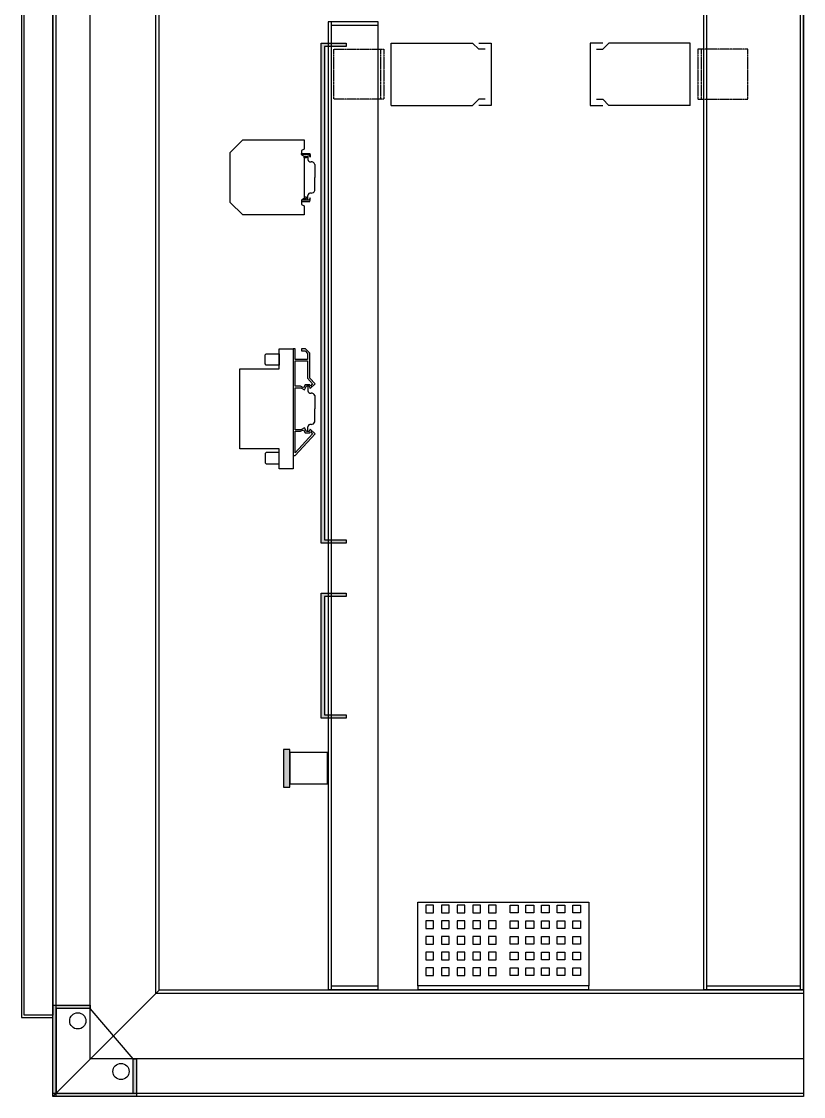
# Model space of a CAD drawing. Header units: millimetres. Extents: x 3151 to 30896, y 1337 to 7086.
# Drawn here: x 20549 to 21174, y 1337 to 2196 of the extents above; entities that cross this region are included whole.
import ezdxf

# ---------------------------------------------------------------- set-up
doc = ezdxf.new("R2010")
doc.units = ezdxf.units.MM
doc.linetypes.add('DASHED2', pattern=[0.375, 0.25, -0.125])

msp = doc.modelspace()

# ---------------------------------------------------------------- hatches: boundary and pattern name
for points in [[(20788.38, 2179.19), (20808.38, 2179.19), (20808.38, 2176.54), (20791.03, 2176.54), (20791.03, 1781.84), (20808.38, 1781.84), (20808.38, 1779.19), (20788.38, 1779.19)], [(20788.38, 1739.19), (20808.38, 1739.19), (20808.38, 1736.54), (20791.03, 1736.54), (20791.03, 1641.84), (20808.38, 1641.84), (20808.38, 1639.19), (20788.38, 1639.19)], [(20758.38, 1584.19), (20763.38, 1584.19), (20763.38, 1614.19), (20758.38, 1614.19)], [(20603.88, 1409.69), (20603.88, 1407.04), (20576.53, 1407.04), (20576.53, 1339.34), (20638.23, 1339.34), (20638.23, 1366.69), (20640.88, 1366.69), (20640.88, 1336.69), (20573.88, 1336.69), (20573.88, 1409.69)]]:
    msp.add_hatch(color=7).paths.add_polyline_path(points)

# ---------------------------------------------------------------- linework, layer by layer
at = {"color": 7}
for p, q in [((20573.88, 1336.69), (20573.88, 3536.69)), ((20576.53, 1336.69), (20576.53, 3536.69)), ((21173.88, 3536.69), (21173.88, 1336.69)), ((20548.88, 3512.77), (20548.88, 1399.77)), ((20550.88, 1401.77), (20550.88, 3510.77)), ((20573.88, 3510.77), (20573.88, 1401.77)), ((20603.88, 1366.69), (20603.88, 3506.69)), ((20656.23, 1419.04), (20656.23, 3454.34)), ((20658.88, 1421.69), (20658.88, 3451.69)), ((21093.88, 3451.19), (21093.88, 1422.19)), ((21096.53, 1422.19), (21096.53, 3451.19)), ((21171.23, 3451.19), (21171.23, 1422.19)), ((21173.88, 1422.19), (21173.88, 3451.19)), ((21173.88, 3451.19), (21173.88, 1422.19)), ((20833.88, 2196.19), (20793.88, 2196.19)), ((20793.88, 2196.19), (20793.88, 1422.19)), ((20796.53, 1422.19), (20796.53, 2196.19)), ((20796.53, 2193.54), (20833.88, 2193.54)), ((20833.88, 1422.19), (20833.88, 2196.19)), ((20788.38, 1779.19), (20788.38, 2179.19)), ((20788.38, 2179.19), (20808.38, 2179.19)), ((20808.38, 2176.54), (20791.03, 2176.54)), ((20791.03, 2176.54), (20791.03, 1781.84)), ((20808.38, 2179.19), (20808.38, 2176.54)), ((20844.38, 2129.19), (20844.38, 2179.19)), ((20844.38, 2179.19), (20909.38, 2179.19)), ((20914.38, 2174.19), (20909.38, 2179.19)), ((20914.38, 2179.19), (20924.38, 2179.19)), ((20924.38, 2179.19), (20924.38, 2129.19)), ((21003.38, 2179.19), (21003.38, 2129.19)), ((21013.38, 2179.19), (21003.38, 2179.19)), ((21013.38, 2174.19), (21018.38, 2179.19)), ((21083.38, 2179.19), (21018.38, 2179.19)), ((21083.38, 2129.19), (21083.38, 2179.19)), ((20919.38, 2174.19), (20914.38, 2174.19)), ((21008.38, 2174.19), (21013.38, 2174.19)), ((20914.38, 2134.19), (20909.38, 2129.19)), ((20919.38, 2134.19), (20914.38, 2134.19)), ((21008.38, 2134.19), (21013.38, 2134.19)), ((21013.38, 2134.19), (21018.38, 2129.19)), ((20844.38, 2129.19), (20909.38, 2129.19)), ((20924.38, 2129.19), (20914.38, 2129.19)), ((21003.38, 2129.19), (21013.38, 2129.19)), ((21083.38, 2129.19), (21018.38, 2129.19)), ((20715.65, 2091.71), (20725.65, 2101.71)), ((20725.65, 2101.71), (20774.86, 2101.71)), ((20774.86, 2101.71), (20774.86, 2094.41)), ((20715.65, 2051.71), (20715.65, 2091.71)), ((20774.86, 2094.41), (20772.76, 2093.31)), ((20772.76, 2093.31), (20772.76, 2089.75)), ((20772.76, 2090.87), (20779.38, 2090.87)), ((20772.76, 2089.98), (20772.76, 2090.87)), ((20778.79, 2089.98), (20772.76, 2089.98)), ((20772.76, 2089.75), (20774.86, 2088.66)), ((20777.65, 2089.36), (20777.65, 2086.08)), ((20777.65, 2089.36), (20777.65, 2086.08)), ((20779.6, 2087.89), (20778.79, 2089.98)), ((20779.38, 2090.87), (20779.6, 2089.86)), ((20779.6, 2089.86), (20779.6, 2087.89)), ((20774.86, 2088.66), (20776.62, 2088.66)), ((20774.86, 2087.43), (20774.86, 2088.66)), ((20774.86, 2088.66), (20774.86, 2054.76)), ((20776.62, 2087.43), (20774.86, 2087.43)), ((20776.62, 2088.66), (20776.62, 2087.43)), ((20783.38, 2082.2), (20783.38, 2071.71)), ((20783.38, 2082.2), (20783.38, 2071.71)), ((20783.38, 2061.22), (20783.38, 2071.71)), ((20783.38, 2061.22), (20783.38, 2071.71)), ((20776.62, 2055.98), (20774.86, 2055.98)), ((20774.86, 2055.98), (20774.86, 2054.76)), ((20776.62, 2054.76), (20776.62, 2055.98)), ((20777.65, 2054.06), (20777.65, 2057.34)), ((20777.65, 2054.06), (20777.65, 2057.34)), ((20779.6, 2055.53), (20778.79, 2053.44)), ((20779.6, 2053.56), (20779.6, 2055.53)), ((20725.65, 2041.71), (20715.65, 2051.71)), ((20774.86, 2054.76), (20772.76, 2053.66)), ((20772.76, 2053.66), (20772.76, 2050.11)), ((20778.79, 2053.44), (20772.76, 2053.44)), ((20772.76, 2053.44), (20772.76, 2052.54)), ((20772.76, 2052.54), (20779.38, 2052.54)), ((20772.76, 2050.11), (20774.86, 2049.01)), ((20774.86, 2054.76), (20776.62, 2054.76)), ((20774.86, 2049.01), (20774.86, 2041.71)), ((20779.38, 2052.54), (20779.6, 2053.56)), ((20774.86, 2041.71), (20725.65, 2041.71)), ((20754.88, 1934.71), (20765.88, 1934.71)), ((20754.88, 1918.71), (20754.88, 1934.71)), ((20765.88, 1934.71), (20765.88, 1838.71)), ((20767.69, 1934.71), (20765.96, 1934.71)), ((20765.96, 1934.71), (20765.96, 1849.47)), ((20767.69, 1926.09), (20767.69, 1934.71)), ((20775.82, 1934.71), (20772.67, 1934.71)), ((20772.67, 1934.71), (20772.67, 1932.98)), ((20779.29, 1931.24), (20775.82, 1934.71)), ((20743.53, 1929.83), (20744.47, 1930.78)), ((20743.53, 1922.52), (20743.53, 1929.83)), ((20744.47, 1930.78), (20754.88, 1930.78)), ((20754.88, 1930.78), (20754.88, 1921.58)), ((20777.55, 1926.09), (20767.69, 1926.09)), ((20772.67, 1932.98), (20775.52, 1932.98)), ((20775.52, 1932.98), (20777.55, 1930.95)), ((20777.55, 1930.95), (20777.55, 1926.09)), ((20779.29, 1911.31), (20779.29, 1931.24)), ((20723.38, 1854.71), (20723.38, 1918.71)), ((20723.38, 1918.71), (20754.88, 1918.71)), ((20744.47, 1921.58), (20743.53, 1922.52)), ((20754.88, 1921.58), (20744.47, 1921.58)), ((20767.61, 1904.72), (20767.61, 1925.13)), ((20767.61, 1925.13), (20777.47, 1925.13)), ((20767.61, 1904.72), (20767.61, 1925.13)), ((20777.47, 1925.13), (20777.47, 1911.15)), ((20777.47, 1911.15), (20781.58, 1906.67)), ((20783.46, 1906.75), (20779.29, 1911.31)), ((20771.87, 1904.72), (20767.61, 1904.72)), ((20767.69, 1869.88), (20767.69, 1903.53)), ((20767.69, 1903.53), (20772.04, 1903.53)), ((20774.37, 1903.53), (20771.87, 1904.72)), ((20772.04, 1903.53), (20775.09, 1901.93)), ((20775.48, 1905.87), (20774.37, 1903.53)), ((20775.09, 1901.93), (20776.54, 1904.98)), ((20779.38, 1905.87), (20775.48, 1905.87)), ((20776.54, 1904.98), (20778.79, 1904.98)), ((20777.65, 1904.36), (20777.65, 1901.08)), ((20777.65, 1904.36), (20777.65, 1901.08)), ((20778.79, 1904.98), (20779.6, 1902.89)), ((20779.77, 1904.86), (20779.38, 1905.87)), ((20779.6, 1902.89), (20783.46, 1906.75)), ((20781.58, 1906.67), (20779.77, 1904.86)), ((20783.38, 1897.2), (20783.38, 1886.71)), ((20783.38, 1897.2), (20783.38, 1886.71)), ((20783.38, 1876.22), (20783.38, 1886.71)), ((20783.38, 1876.22), (20783.38, 1886.71)), ((20767.61, 1868.7), (20771.87, 1868.7)), ((20767.61, 1851.51), (20767.61, 1868.7)), ((20781.58, 1866.75), (20767.61, 1851.51)), ((20772.04, 1869.88), (20767.69, 1869.88)), ((20767.69, 1849.47), (20783.46, 1866.67)), ((20771.87, 1868.7), (20774.37, 1869.88)), ((20774.97, 1871.43), (20772.04, 1869.88)), ((20774.37, 1869.88), (20775.48, 1867.54)), ((20776.54, 1868.44), (20774.97, 1871.43)), ((20775.48, 1867.54), (20779.38, 1867.54)), ((20778.79, 1868.44), (20776.54, 1868.44)), ((20777.65, 1869.06), (20777.65, 1872.34)), ((20777.65, 1869.06), (20777.65, 1872.34)), ((20779.6, 1870.53), (20778.79, 1868.44)), ((20779.38, 1867.54), (20779.77, 1868.56)), ((20783.46, 1866.67), (20779.6, 1870.53)), ((20779.77, 1868.56), (20781.58, 1866.75)), ((20754.88, 1854.71), (20723.38, 1854.71)), ((20744.47, 1851.84), (20743.53, 1850.9)), ((20743.53, 1850.9), (20743.53, 1843.58)), ((20754.88, 1851.84), (20744.47, 1851.84)), ((20754.88, 1838.71), (20754.88, 1854.71)), ((20754.88, 1842.64), (20754.88, 1851.84)), ((20765.96, 1849.47), (20767.69, 1849.47)), ((20743.53, 1843.58), (20744.47, 1842.64)), ((20744.47, 1842.64), (20754.88, 1842.64)), ((20765.88, 1838.71), (20754.88, 1838.71)), ((20791.03, 1781.84), (20808.38, 1781.84)), ((20808.38, 1781.84), (20808.38, 1779.19)), ((20808.38, 1779.19), (20788.38, 1779.19)), ((20788.38, 1639.19), (20788.38, 1739.19)), ((20788.38, 1739.19), (20808.38, 1739.19)), ((20808.38, 1739.19), (20808.38, 1736.54)), ((20808.38, 1736.54), (20791.03, 1736.54)), ((20791.03, 1736.54), (20791.03, 1641.84)), ((20808.38, 1639.19), (20788.38, 1639.19)), ((20791.03, 1641.84), (20808.38, 1641.84)), ((20808.38, 1641.84), (20808.38, 1639.19)), ((20763.38, 1614.19), (20758.38, 1614.19)), ((20758.38, 1614.19), (20758.38, 1584.19)), ((20763.38, 1584.19), (20763.38, 1614.19)), ((20793.38, 1611.69), (20763.38, 1611.69)), ((20763.38, 1611.69), (20763.38, 1586.69)), ((20793.38, 1586.69), (20793.38, 1611.69)), ((20758.38, 1584.19), (20763.38, 1584.19)), ((20763.38, 1586.69), (20793.38, 1586.69)), ((20865.56, 1492.19), (21002.2, 1492.19)), ((20865.56, 1425.19), (20865.56, 1492.19)), ((20878.27, 1489.7), (20872.02, 1489.7)), ((20872.02, 1489.7), (20872.02, 1483.45)), ((20878.27, 1483.45), (20878.27, 1489.7)), ((20890.77, 1489.7), (20884.52, 1489.7)), ((20884.52, 1489.7), (20884.52, 1483.45)), ((20890.77, 1483.45), (20890.77, 1489.7)), ((20903.27, 1489.7), (20897.02, 1489.7)), ((20897.02, 1489.7), (20897.02, 1483.45)), ((20903.27, 1483.45), (20903.27, 1489.7)), ((20915.77, 1489.7), (20909.52, 1489.7)), ((20909.52, 1489.7), (20909.52, 1483.45)), ((20915.77, 1483.45), (20915.77, 1489.7)), ((20928.27, 1489.7), (20922.02, 1489.7)), ((20922.02, 1489.7), (20922.02, 1483.45)), ((20928.27, 1483.45), (20928.27, 1489.7)), ((20939.49, 1483.45), (20939.49, 1489.7)), ((20939.49, 1489.7), (20945.74, 1489.7)), ((20945.74, 1489.7), (20945.74, 1483.45)), ((20951.99, 1483.45), (20951.99, 1489.7)), ((20951.99, 1489.7), (20958.24, 1489.7)), ((20958.24, 1489.7), (20958.24, 1483.45)), ((20964.49, 1483.45), (20964.49, 1489.7)), ((20964.49, 1489.7), (20970.74, 1489.7)), ((20970.74, 1489.7), (20970.74, 1483.45)), ((20976.99, 1483.45), (20976.99, 1489.7)), ((20976.99, 1489.7), (20983.24, 1489.7)), ((20983.24, 1489.7), (20983.24, 1483.45)), ((20989.49, 1483.45), (20989.49, 1489.7)), ((20989.49, 1489.7), (20995.74, 1489.7)), ((20995.74, 1489.7), (20995.74, 1483.45)), ((21002.2, 1492.19), (21002.2, 1425.19)), ((20872.02, 1483.45), (20878.27, 1483.45)), ((20884.52, 1483.45), (20890.77, 1483.45)), ((20897.02, 1483.45), (20903.27, 1483.45)), ((20909.52, 1483.45), (20915.77, 1483.45)), ((20922.02, 1483.45), (20928.27, 1483.45)), ((20945.74, 1483.45), (20939.49, 1483.45)), ((20958.24, 1483.45), (20951.99, 1483.45)), ((20970.74, 1483.45), (20964.49, 1483.45)), ((20983.24, 1483.45), (20976.99, 1483.45)), ((20995.74, 1483.45), (20989.49, 1483.45)), ((20878.27, 1477.2), (20872.02, 1477.2)), ((20872.02, 1477.2), (20872.02, 1470.95)), ((20872.02, 1470.95), (20878.27, 1470.95)), ((20878.27, 1470.95), (20878.27, 1477.2)), ((20890.77, 1477.2), (20884.52, 1477.2)), ((20884.52, 1477.2), (20884.52, 1470.95)), ((20884.52, 1470.95), (20890.77, 1470.95)), ((20890.77, 1470.95), (20890.77, 1477.2)), ((20903.27, 1477.2), (20897.02, 1477.2)), ((20897.02, 1477.2), (20897.02, 1470.95)), ((20897.02, 1470.95), (20903.27, 1470.95)), ((20903.27, 1470.95), (20903.27, 1477.2)), ((20915.77, 1477.2), (20909.52, 1477.2)), ((20909.52, 1477.2), (20909.52, 1470.95)), ((20909.52, 1470.95), (20915.77, 1470.95)), ((20915.77, 1470.95), (20915.77, 1477.2)), ((20928.27, 1477.2), (20922.02, 1477.2)), ((20922.02, 1477.2), (20922.02, 1470.95)), ((20922.02, 1470.95), (20928.27, 1470.95)), ((20928.27, 1470.95), (20928.27, 1477.2)), ((20939.49, 1470.95), (20939.49, 1477.2)), ((20939.49, 1477.2), (20945.74, 1477.2)), ((20945.74, 1470.95), (20939.49, 1470.95)), ((20945.74, 1477.2), (20945.74, 1470.95)), ((20951.99, 1470.95), (20951.99, 1477.2)), ((20951.99, 1477.2), (20958.24, 1477.2)), ((20958.24, 1470.95), (20951.99, 1470.95)), ((20958.24, 1477.2), (20958.24, 1470.95)), ((20964.49, 1470.95), (20964.49, 1477.2)), ((20964.49, 1477.2), (20970.74, 1477.2)), ((20970.74, 1470.95), (20964.49, 1470.95)), ((20970.74, 1477.2), (20970.74, 1470.95)), ((20976.99, 1470.95), (20976.99, 1477.2)), ((20976.99, 1477.2), (20983.24, 1477.2)), ((20983.24, 1470.95), (20976.99, 1470.95)), ((20983.24, 1477.2), (20983.24, 1470.95)), ((20989.49, 1470.95), (20989.49, 1477.2)), ((20989.49, 1477.2), (20995.74, 1477.2)), ((20995.74, 1470.95), (20989.49, 1470.95)), ((20995.74, 1477.2), (20995.74, 1470.95)), ((20878.27, 1464.7), (20872.02, 1464.7)), ((20872.02, 1464.7), (20872.02, 1458.45)), ((20878.27, 1458.45), (20878.27, 1464.7)), ((20890.77, 1464.7), (20884.52, 1464.7)), ((20884.52, 1464.7), (20884.52, 1458.45)), ((20890.77, 1458.45), (20890.77, 1464.7)), ((20903.27, 1464.7), (20897.02, 1464.7)), ((20897.02, 1464.7), (20897.02, 1458.45)), ((20903.27, 1458.45), (20903.27, 1464.7)), ((20915.77, 1464.7), (20909.52, 1464.7)), ((20909.52, 1464.7), (20909.52, 1458.45)), ((20915.77, 1458.45), (20915.77, 1464.7)), ((20928.27, 1464.7), (20922.02, 1464.7)), ((20922.02, 1464.7), (20922.02, 1458.45)), ((20928.27, 1458.45), (20928.27, 1464.7)), ((20939.49, 1458.45), (20939.49, 1464.7)), ((20939.49, 1464.7), (20945.74, 1464.7)), ((20945.74, 1464.7), (20945.74, 1458.45)), ((20951.99, 1458.45), (20951.99, 1464.7)), ((20951.99, 1464.7), (20958.24, 1464.7)), ((20958.24, 1464.7), (20958.24, 1458.45)), ((20964.49, 1458.45), (20964.49, 1464.7)), ((20964.49, 1464.7), (20970.74, 1464.7)), ((20970.74, 1464.7), (20970.74, 1458.45)), ((20976.99, 1458.45), (20976.99, 1464.7)), ((20976.99, 1464.7), (20983.24, 1464.7)), ((20983.24, 1464.7), (20983.24, 1458.45)), ((20989.49, 1458.45), (20989.49, 1464.7)), ((20989.49, 1464.7), (20995.74, 1464.7)), ((20995.74, 1464.7), (20995.74, 1458.45)), ((20872.02, 1458.45), (20878.27, 1458.45)), ((20884.52, 1458.45), (20890.77, 1458.45)), ((20897.02, 1458.45), (20903.27, 1458.45)), ((20909.52, 1458.45), (20915.77, 1458.45)), ((20922.02, 1458.45), (20928.27, 1458.45)), ((20945.74, 1458.45), (20939.49, 1458.45)), ((20958.24, 1458.45), (20951.99, 1458.45)), ((20970.74, 1458.45), (20964.49, 1458.45)), ((20983.24, 1458.45), (20976.99, 1458.45)), ((20995.74, 1458.45), (20989.49, 1458.45)), ((20878.27, 1452.2), (20872.02, 1452.2)), ((20872.02, 1452.2), (20872.02, 1445.95)), ((20872.02, 1445.95), (20878.27, 1445.95)), ((20878.27, 1445.95), (20878.27, 1452.2)), ((20890.77, 1452.2), (20884.52, 1452.2)), ((20884.52, 1452.2), (20884.52, 1445.95)), ((20884.52, 1445.95), (20890.77, 1445.95)), ((20890.77, 1445.95), (20890.77, 1452.2)), ((20903.27, 1452.2), (20897.02, 1452.2)), ((20897.02, 1452.2), (20897.02, 1445.95)), ((20897.02, 1445.95), (20903.27, 1445.95)), ((20903.27, 1445.95), (20903.27, 1452.2)), ((20915.77, 1452.2), (20909.52, 1452.2)), ((20909.52, 1452.2), (20909.52, 1445.95)), ((20909.52, 1445.95), (20915.77, 1445.95)), ((20915.77, 1445.95), (20915.77, 1452.2)), ((20928.27, 1452.2), (20922.02, 1452.2)), ((20922.02, 1452.2), (20922.02, 1445.95)), ((20922.02, 1445.95), (20928.27, 1445.95)), ((20928.27, 1445.95), (20928.27, 1452.2)), ((20939.49, 1445.95), (20939.49, 1452.2)), ((20939.49, 1452.2), (20945.74, 1452.2)), ((20945.74, 1445.95), (20939.49, 1445.95)), ((20945.74, 1452.2), (20945.74, 1445.95)), ((20951.99, 1445.95), (20951.99, 1452.2)), ((20951.99, 1452.2), (20958.24, 1452.2)), ((20958.24, 1445.95), (20951.99, 1445.95)), ((20958.24, 1452.2), (20958.24, 1445.95)), ((20964.49, 1445.95), (20964.49, 1452.2)), ((20964.49, 1452.2), (20970.74, 1452.2)), ((20970.74, 1445.95), (20964.49, 1445.95)), ((20970.74, 1452.2), (20970.74, 1445.95)), ((20976.99, 1445.95), (20976.99, 1452.2)), ((20976.99, 1452.2), (20983.24, 1452.2)), ((20983.24, 1445.95), (20976.99, 1445.95)), ((20983.24, 1452.2), (20983.24, 1445.95)), ((20989.49, 1445.95), (20989.49, 1452.2)), ((20989.49, 1452.2), (20995.74, 1452.2)), ((20995.74, 1445.95), (20989.49, 1445.95)), ((20995.74, 1452.2), (20995.74, 1445.95)), ((20878.27, 1439.7), (20872.02, 1439.7)), ((20872.02, 1439.7), (20872.02, 1433.45)), ((20878.27, 1433.45), (20878.27, 1439.7)), ((20890.77, 1439.7), (20884.52, 1439.7)), ((20884.52, 1439.7), (20884.52, 1433.45)), ((20890.77, 1433.45), (20890.77, 1439.7)), ((20903.27, 1439.7), (20897.02, 1439.7)), ((20897.02, 1439.7), (20897.02, 1433.45)), ((20903.27, 1433.45), (20903.27, 1439.7)), ((20915.77, 1439.7), (20909.52, 1439.7)), ((20909.52, 1439.7), (20909.52, 1433.45)), ((20915.77, 1433.45), (20915.77, 1439.7)), ((20928.27, 1439.7), (20922.02, 1439.7)), ((20922.02, 1439.7), (20922.02, 1433.45)), ((20928.27, 1433.45), (20928.27, 1439.7)), ((20939.49, 1433.45), (20939.49, 1439.7)), ((20939.49, 1439.7), (20945.74, 1439.7)), ((20945.74, 1439.7), (20945.74, 1433.45)), ((20951.99, 1433.45), (20951.99, 1439.7)), ((20951.99, 1439.7), (20958.24, 1439.7)), ((20958.24, 1439.7), (20958.24, 1433.45)), ((20964.49, 1433.45), (20964.49, 1439.7)), ((20964.49, 1439.7), (20970.74, 1439.7)), ((20970.74, 1439.7), (20970.74, 1433.45)), ((20976.99, 1433.45), (20976.99, 1439.7)), ((20976.99, 1439.7), (20983.24, 1439.7)), ((20983.24, 1439.7), (20983.24, 1433.45)), ((20989.49, 1433.45), (20989.49, 1439.7)), ((20989.49, 1439.7), (20995.74, 1439.7)), ((20995.74, 1439.7), (20995.74, 1433.45)), ((20872.02, 1433.45), (20878.27, 1433.45)), ((20884.52, 1433.45), (20890.77, 1433.45)), ((20897.02, 1433.45), (20903.27, 1433.45)), ((20909.52, 1433.45), (20915.77, 1433.45)), ((20922.02, 1433.45), (20928.27, 1433.45)), ((20945.74, 1433.45), (20939.49, 1433.45)), ((20958.24, 1433.45), (20951.99, 1433.45)), ((20970.74, 1433.45), (20964.49, 1433.45)), ((20983.24, 1433.45), (20976.99, 1433.45)), ((20995.74, 1433.45), (20989.49, 1433.45)), ((20573.88, 1336.69), (20658.88, 1421.69)), ((21173.88, 1419.04), (20656.23, 1419.04)), ((21173.88, 1421.69), (20658.88, 1421.69)), ((20793.88, 1422.19), (20833.88, 1422.19)), ((20833.88, 1424.84), (20796.53, 1424.84)), ((21002.2, 1425.19), (20865.56, 1425.19)), ((21002.2, 1425.19), (20865.56, 1425.19)), ((20865.56, 1425.19), (20865.56, 1422.19)), ((20865.56, 1422.19), (21002.2, 1422.19)), ((21002.2, 1422.19), (21002.2, 1425.19)), ((21093.88, 1422.19), (21173.88, 1422.19)), ((21171.23, 1424.84), (21096.53, 1424.84)), ((20573.88, 1401.77), (20550.88, 1401.77)), ((20573.88, 1336.69), (20573.88, 1409.69)), ((20573.88, 1409.69), (20603.88, 1409.69)), ((20573.88, 1399.77), (20573.88, 1401.77)), ((20603.88, 1407.04), (20576.53, 1407.04)), ((20576.53, 1407.04), (20576.53, 1339.34)), ((20603.88, 1409.69), (20603.88, 1407.04)), ((20638.23, 1366.69), (20603.88, 1407.04)), ((20548.88, 1399.77), (20573.88, 1399.77)), ((21173.88, 1366.69), (20603.88, 1366.69)), ((20638.23, 1366.69), (20640.88, 1366.69)), ((20638.23, 1339.34), (20638.23, 1366.69)), ((20640.88, 1366.69), (20640.88, 1336.69)), ((20573.88, 1339.34), (21173.88, 1339.34)), ((21173.88, 1336.69), (20573.88, 1336.69)), ((20640.88, 1336.69), (20573.88, 1336.69)), ((20576.53, 1339.34), (20638.23, 1339.34))]:
    msp.add_line(p, q, dxfattribs=at)
at = {"color": 7, "linetype": 'DASHED2'}
for p, q in [((20798.38, 2134.19), (20798.38, 2174.19)), ((20798.38, 2174.19), (20838.38, 2174.19)), ((20835.73, 2174.19), (20835.73, 2134.19)), ((20838.38, 2174.19), (20838.38, 2134.19)), ((21089.38, 2174.19), (21089.38, 2134.19)), ((21129.38, 2174.19), (21089.38, 2174.19)), ((21092.03, 2174.19), (21092.03, 2134.19)), ((21129.38, 2134.19), (21129.38, 2174.19)), ((20838.38, 2134.19), (20798.38, 2134.19)), ((21089.38, 2134.19), (21129.38, 2134.19))]:
    msp.add_line(p, q, dxfattribs=at)
at = {"color": 7, "linetype": 'Continuous'}
for centre in [(20593.88, 1397.19), (20593.88, 1397.19), (20628.38, 1356.69), (20628.38, 1356.69)]:
    msp.add_circle(centre, 6.5, dxfattribs=at)
at = {"color": 7}
for centre, radius, start, end in [((20780.07, 2086.7), 2.5, 194.42526, 274.51173), ((20780.07, 2086.7), 2.5, 194.42526, 274.51173), ((20780.53, 2081.2), 3.02, 19.31275, 95.02442), ((20780.53, 2081.2), 3.02, 19.31275, 95.02442), ((20780.07, 2056.72), 2.5, 85.48827, 165.57474), ((20780.07, 2056.72), 2.5, 85.48827, 165.57474), ((20780.53, 2062.22), 3.02, 264.97558, 340.68725), ((20780.53, 2062.22), 3.02, 264.97558, 340.68725), ((20780.07, 1901.7), 2.5, 194.42526, 274.51173), ((20780.07, 1901.7), 2.5, 194.42526, 274.51173), ((20780.53, 1896.2), 3.02, 19.31275, 95.02442), ((20780.53, 1896.2), 3.02, 19.31275, 95.02442), ((20780.53, 1877.22), 3.02, 264.97558, 340.68725), ((20780.53, 1877.22), 3.02, 264.97558, 340.68725), ((20780.07, 1871.72), 2.5, 85.48827, 165.57474), ((20780.07, 1871.72), 2.5, 85.48827, 165.57474)]:
    msp.add_arc(centre, radius, start, end, dxfattribs=at)

doc.saveas('drawing.dxf')
